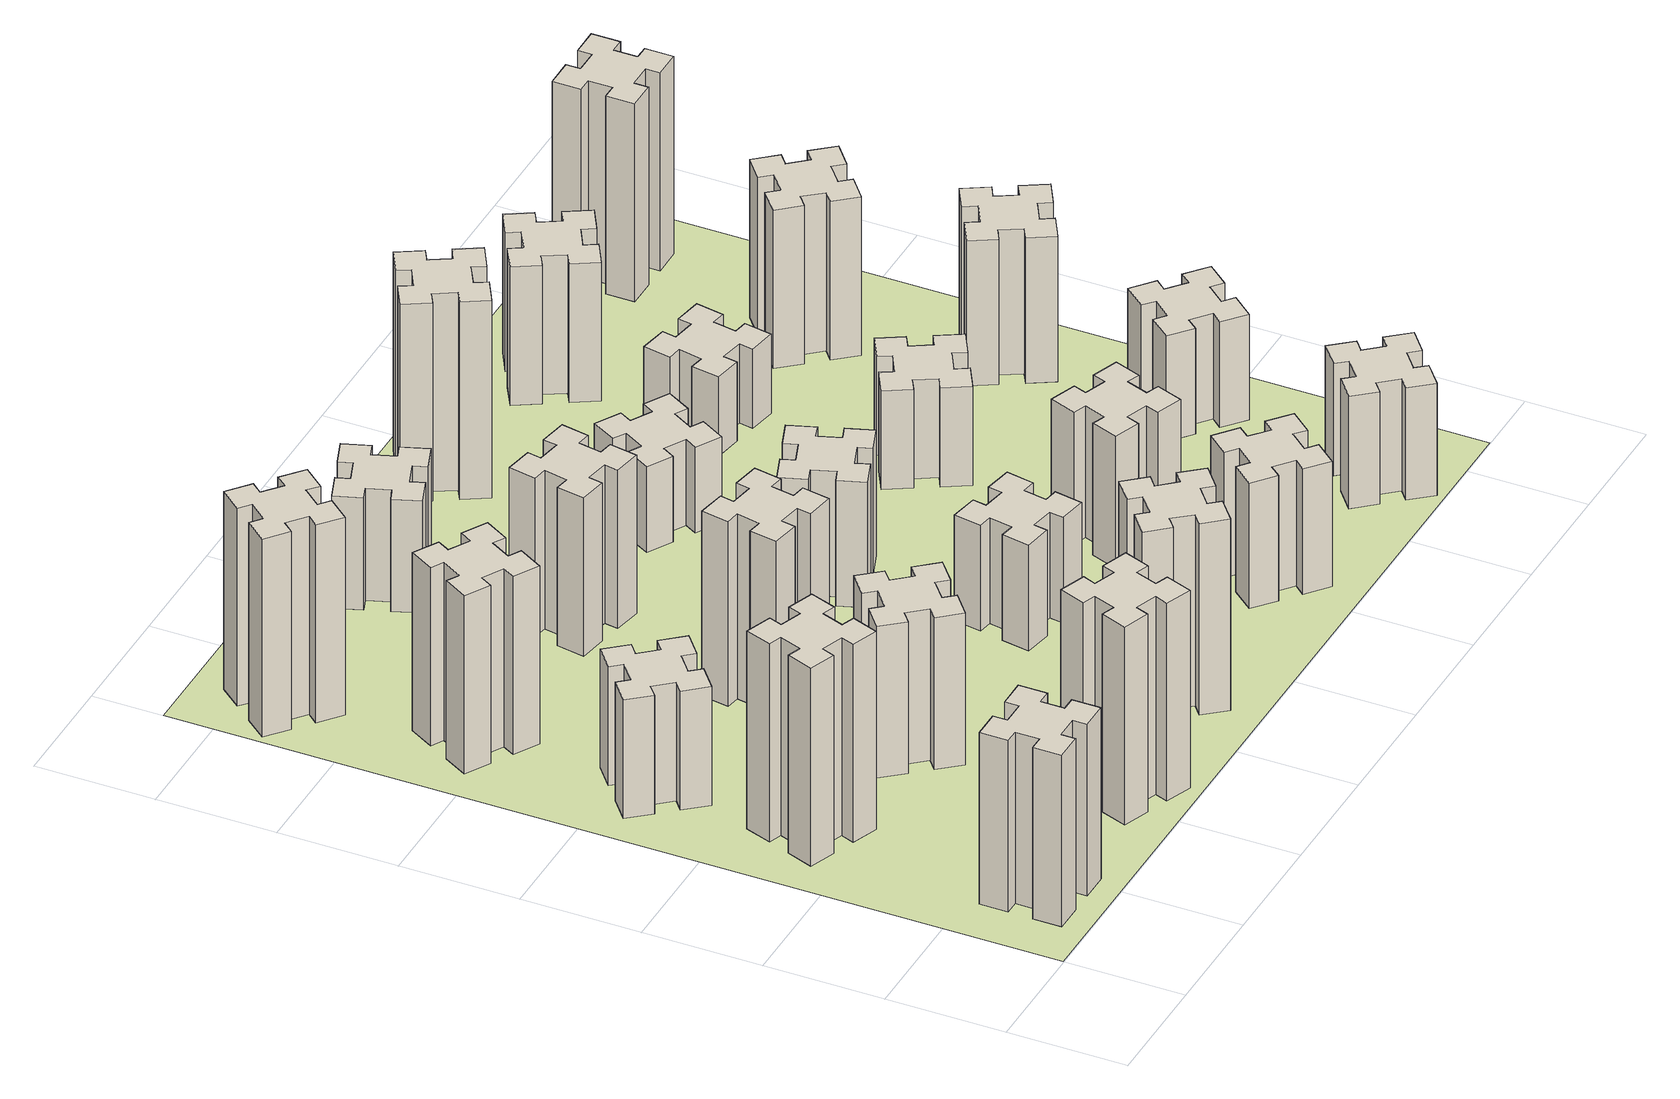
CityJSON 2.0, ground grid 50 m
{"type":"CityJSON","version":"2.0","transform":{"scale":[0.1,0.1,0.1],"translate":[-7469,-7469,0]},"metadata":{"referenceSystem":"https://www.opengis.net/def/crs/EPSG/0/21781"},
"CityObjects":{
"building1":{"type":"Building","attributes":{"class":"1000","function":"1000","usage":"1000","yearOfConstruction":2016,"roofType":"1000","measuredHeight":78,"storeysAboveGround":30,"storeysBelowGround":0},"geometry":[{"type":"Solid","lod":"1","boundaries":[[[[0,1,2,3,4,5,6,7,8,9,10,11,12,13,14,15,16,17,18,19]],[[17,16,20,21]],[[16,15,22,20]],[[15,14,23,22]],[[14,13,24,23]],[[13,12,25,24]],[[12,11,26,25]],[[11,10,27,26]],[[10,9,28,27]],[[9,8,29,28]],[[8,7,30,29]],[[7,6,31,30]],[[6,5,32,31]],[[5,4,33,32]],[[4,3,34,33]],[[3,2,35,34]],[[2,1,36,35]],[[1,0,37,36]],[[0,19,38,37]],[[19,18,39,38]],[[18,17,21,39]],[[24,25,26,27,28,29,30,31,32,33,34,35,36,37,38,39,21,20,22,23]]]]}]},
"building2":{"type":"Building","attributes":{"class":"1000","function":"1000","usage":"1000","yearOfConstruction":2016,"roofType":"1000","measuredHeight":90,"storeysAboveGround":30,"storeysBelowGround":0},"geometry":[{"type":"Solid","lod":"1","boundaries":[[[[40,41,42,43,44,45,46,47,48,49,50,51,52,53,54,55,56,57,58,59]],[[57,56,60,61]],[[56,55,62,60]],[[55,54,63,62]],[[54,53,64,63]],[[53,52,65,64]],[[52,51,66,65]],[[51,50,67,66]],[[50,49,68,67]],[[49,48,69,68]],[[48,47,70,69]],[[47,46,71,70]],[[46,45,72,71]],[[45,44,73,72]],[[44,43,74,73]],[[43,42,75,74]],[[42,41,76,75]],[[41,40,77,76]],[[40,59,78,77]],[[59,58,79,78]],[[58,57,61,79]],[[64,65,66,67,68,69,70,71,72,73,74,75,76,77,78,79,61,60,62,63]]]]}]},
"building3":{"type":"Building","attributes":{"class":"1000","function":"1000","usage":"1000","yearOfConstruction":2016,"roofType":"1000","measuredHeight":54,"storeysAboveGround":30,"storeysBelowGround":0},"geometry":[{"type":"Solid","lod":"1","boundaries":[[[[80,81,82,83,84,85,86,87,88,89,90,91,92,93,94,95,96,97,98,99]],[[97,96,100,101]],[[96,95,102,100]],[[95,94,103,102]],[[94,93,104,103]],[[93,92,105,104]],[[92,91,106,105]],[[91,90,107,106]],[[90,89,108,107]],[[89,88,109,108]],[[88,87,110,109]],[[87,86,111,110]],[[86,85,112,111]],[[85,84,113,112]],[[84,83,114,113]],[[83,82,115,114]],[[82,81,116,115]],[[81,80,117,116]],[[80,99,118,117]],[[99,98,119,118]],[[98,97,101,119]],[[104,105,106,107,108,109,110,111,112,113,114,115,116,117,118,119,101,100,102,103]]]]}]},
"building4":{"type":"Building","attributes":{"class":"1000","function":"1000","usage":"1000","yearOfConstruction":2016,"roofType":"1000","measuredHeight":81,"storeysAboveGround":30,"storeysBelowGround":0},"geometry":[{"type":"Solid","lod":"1","boundaries":[[[[120,121,122,123,124,125,126,127,128,129,130,131,132,133,134,135,136,137,138,139]],[[137,136,140,141]],[[136,135,142,140]],[[135,134,143,142]],[[134,133,144,143]],[[133,132,145,144]],[[132,131,146,145]],[[131,130,147,146]],[[130,129,148,147]],[[129,128,149,148]],[[128,127,150,149]],[[127,126,151,150]],[[126,125,152,151]],[[125,124,153,152]],[[124,123,154,153]],[[123,122,155,154]],[[122,121,156,155]],[[121,120,157,156]],[[120,139,158,157]],[[139,138,159,158]],[[138,137,141,159]],[[144,145,146,147,148,149,150,151,152,153,154,155,156,157,158,159,141,140,142,143]]]]}]},
"building5":{"type":"Building","attributes":{"class":"1000","function":"1000","usage":"1000","yearOfConstruction":2016,"roofType":"1000","measuredHeight":90,"storeysAboveGround":30,"storeysBelowGround":0},"geometry":[{"type":"Solid","lod":"1","boundaries":[[[[160,161,162,163,164,165,166,167,168,169,170,171,172,173,174,175,176,177,178,179]],[[177,176,180,181]],[[176,175,182,180]],[[175,174,183,182]],[[174,173,184,183]],[[173,172,185,184]],[[172,171,186,185]],[[171,170,187,186]],[[170,169,188,187]],[[169,168,189,188]],[[168,167,190,189]],[[167,166,191,190]],[[166,165,192,191]],[[165,164,193,192]],[[164,163,194,193]],[[163,162,195,194]],[[162,161,196,195]],[[161,160,197,196]],[[160,179,198,197]],[[179,178,199,198]],[[178,177,181,199]],[[184,185,186,187,188,189,190,191,192,193,194,195,196,197,198,199,181,180,182,183]]]]}]},
"building6":{"type":"Building","attributes":{"class":"1000","function":"1000","usage":"1000","yearOfConstruction":2016,"roofType":"1000","measuredHeight":90,"storeysAboveGround":30,"storeysBelowGround":0},"geometry":[{"type":"Solid","lod":"1","boundaries":[[[[200,201,202,203,204,205,206,207,208,209,210,211,212,213,214,215,216,217,218,219]],[[217,216,220,221]],[[216,215,222,220]],[[215,214,223,222]],[[214,213,224,223]],[[213,212,225,224]],[[212,211,226,225]],[[211,210,227,226]],[[210,209,228,227]],[[209,208,229,228]],[[208,207,230,229]],[[207,206,231,230]],[[206,205,232,231]],[[205,204,233,232]],[[204,203,234,233]],[[203,202,235,234]],[[202,201,236,235]],[[201,200,237,236]],[[200,219,238,237]],[[219,218,239,238]],[[218,217,221,239]],[[224,225,226,227,228,229,230,231,232,233,234,235,236,237,238,239,221,220,222,223]]]]}]},
"building7":{"type":"Building","attributes":{"class":"1000","function":"1000","usage":"1000","yearOfConstruction":2016,"roofType":"1000","measuredHeight":69,"storeysAboveGround":30,"storeysBelowGround":0},"geometry":[{"type":"Solid","lod":"1","boundaries":[[[[240,241,242,243,244,245,246,247,248,249,250,251,252,253,254,255,256,257,258,259]],[[257,256,260,261]],[[256,255,262,260]],[[255,254,263,262]],[[254,253,264,263]],[[253,252,265,264]],[[252,251,266,265]],[[251,250,267,266]],[[250,249,268,267]],[[249,248,269,268]],[[248,247,270,269]],[[247,246,271,270]],[[246,245,272,271]],[[245,244,273,272]],[[244,243,274,273]],[[243,242,275,274]],[[242,241,276,275]],[[241,240,277,276]],[[240,259,278,277]],[[259,258,279,278]],[[258,257,261,279]],[[264,265,266,267,268,269,270,271,272,273,274,275,276,277,278,279,261,260,262,263]]]]}]},
"building8":{"type":"Building","attributes":{"class":"1000","function":"1000","usage":"1000","yearOfConstruction":2016,"roofType":"1000","measuredHeight":84,"storeysAboveGround":30,"storeysBelowGround":0},"geometry":[{"type":"Solid","lod":"1","boundaries":[[[[280,281,282,283,284,285,286,287,288,289,290,291,292,293,294,295,296,297,298,299]],[[297,296,300,301]],[[296,295,302,300]],[[295,294,303,302]],[[294,293,304,303]],[[293,292,305,304]],[[292,291,306,305]],[[291,290,307,306]],[[290,289,308,307]],[[289,288,309,308]],[[288,287,310,309]],[[287,286,311,310]],[[286,285,312,311]],[[285,284,313,312]],[[284,283,314,313]],[[283,282,315,314]],[[282,281,316,315]],[[281,280,317,316]],[[280,299,318,317]],[[299,298,319,318]],[[298,297,301,319]],[[304,305,306,307,308,309,310,311,312,313,314,315,316,317,318,319,301,300,302,303]]]]}]},
"building9":{"type":"Building","attributes":{"class":"1000","function":"1000","usage":"1000","yearOfConstruction":2016,"roofType":"1000","measuredHeight":87,"storeysAboveGround":30,"storeysBelowGround":0},"geometry":[{"type":"Solid","lod":"1","boundaries":[[[[320,321,322,323,324,325,326,327,328,329,330,331,332,333,334,335,336,337,338,339]],[[337,336,340,341]],[[336,335,342,340]],[[335,334,343,342]],[[334,333,344,343]],[[333,332,345,344]],[[332,331,346,345]],[[331,330,347,346]],[[330,329,348,347]],[[329,328,349,348]],[[328,327,350,349]],[[327,326,351,350]],[[326,325,352,351]],[[325,324,353,352]],[[324,323,354,353]],[[323,322,355,354]],[[322,321,356,355]],[[321,320,357,356]],[[320,339,358,357]],[[339,338,359,358]],[[338,337,341,359]],[[344,345,346,347,348,349,350,351,352,353,354,355,356,357,358,359,341,340,342,343]]]]}]},
"building10":{"type":"Building","attributes":{"class":"1000","function":"1000","usage":"1000","yearOfConstruction":2016,"roofType":"1000","measuredHeight":72,"storeysAboveGround":30,"storeysBelowGround":0},"geometry":[{"type":"Solid","lod":"1","boundaries":[[[[360,361,362,363,364,365,366,367,368,369,370,371,372,373,374,375,376,377,378,379]],[[377,376,380,381]],[[376,375,382,380]],[[375,374,383,382]],[[374,373,384,383]],[[373,372,385,384]],[[372,371,386,385]],[[371,370,387,386]],[[370,369,388,387]],[[369,368,389,388]],[[368,367,390,389]],[[367,366,391,390]],[[366,365,392,391]],[[365,364,393,392]],[[364,363,394,393]],[[363,362,395,394]],[[362,361,396,395]],[[361,360,397,396]],[[360,379,398,397]],[[379,378,399,398]],[[378,377,381,399]],[[384,385,386,387,388,389,390,391,392,393,394,395,396,397,398,399,381,380,382,383]]]]}]},
"building11":{"type":"Building","attributes":{"class":"1000","function":"1000","usage":"1000","yearOfConstruction":2016,"roofType":"1000","measuredHeight":51,"storeysAboveGround":30,"storeysBelowGround":0},"geometry":[{"type":"Solid","lod":"1","boundaries":[[[[400,401,402,403,404,405,406,407,408,409,410,411,412,413,414,415,416,417,418,419]],[[417,416,420,421]],[[416,415,422,420]],[[415,414,423,422]],[[414,413,424,423]],[[413,412,425,424]],[[412,411,426,425]],[[411,410,427,426]],[[410,409,428,427]],[[409,408,429,428]],[[408,407,430,429]],[[407,406,431,430]],[[406,405,432,431]],[[405,404,433,432]],[[404,403,434,433]],[[403,402,435,434]],[[402,401,436,435]],[[401,400,437,436]],[[400,419,438,437]],[[419,418,439,438]],[[418,417,421,439]],[[424,425,426,427,428,429,430,431,432,433,434,435,436,437,438,439,421,420,422,423]]]]}]},
"building12":{"type":"Building","attributes":{"class":"1000","function":"1000","usage":"1000","yearOfConstruction":2016,"roofType":"1000","measuredHeight":48,"storeysAboveGround":30,"storeysBelowGround":0},"geometry":[{"type":"Solid","lod":"1","boundaries":[[[[440,441,442,443,444,445,446,447,448,449,450,451,452,453,454,455,456,457,458,459]],[[457,456,460,461]],[[456,455,462,460]],[[455,454,463,462]],[[454,453,464,463]],[[453,452,465,464]],[[452,451,466,465]],[[451,450,467,466]],[[450,449,468,467]],[[449,448,469,468]],[[448,447,470,469]],[[447,446,471,470]],[[446,445,472,471]],[[445,444,473,472]],[[444,443,474,473]],[[443,442,475,474]],[[442,441,476,475]],[[441,440,477,476]],[[440,459,478,477]],[[459,458,479,478]],[[458,457,461,479]],[[464,465,466,467,468,469,470,471,472,473,474,475,476,477,478,479,461,460,462,463]]]]}]},
"building13":{"type":"Building","attributes":{"class":"1000","function":"1000","usage":"1000","yearOfConstruction":2016,"roofType":"1000","measuredHeight":57,"storeysAboveGround":30,"storeysBelowGround":0},"geometry":[{"type":"Solid","lod":"1","boundaries":[[[[480,481,482,483,484,485,486,487,488,489,490,491,492,493,494,495,496,497,498,499]],[[497,496,500,501]],[[496,495,502,500]],[[495,494,503,502]],[[494,493,504,503]],[[493,492,505,504]],[[492,491,506,505]],[[491,490,507,506]],[[490,489,508,507]],[[489,488,509,508]],[[488,487,510,509]],[[487,486,511,510]],[[486,485,512,511]],[[485,484,513,512]],[[484,483,514,513]],[[483,482,515,514]],[[482,481,516,515]],[[481,480,517,516]],[[480,499,518,517]],[[499,498,519,518]],[[498,497,501,519]],[[504,505,506,507,508,509,510,511,512,513,514,515,516,517,518,519,501,500,502,503]]]]}]},
"building14":{"type":"Building","attributes":{"class":"1000","function":"1000","usage":"1000","yearOfConstruction":2016,"roofType":"1000","measuredHeight":57,"storeysAboveGround":30,"storeysBelowGround":0},"geometry":[{"type":"Solid","lod":"1","boundaries":[[[[520,521,522,523,524,525,526,527,528,529,530,531,532,533,534,535,536,537,538,539]],[[537,536,540,541]],[[536,535,542,540]],[[535,534,543,542]],[[534,533,544,543]],[[533,532,545,544]],[[532,531,546,545]],[[531,530,547,546]],[[530,529,548,547]],[[529,528,549,548]],[[528,527,550,549]],[[527,526,551,550]],[[526,525,552,551]],[[525,524,553,552]],[[524,523,554,553]],[[523,522,555,554]],[[522,521,556,555]],[[521,520,557,556]],[[520,539,558,557]],[[539,538,559,558]],[[538,537,541,559]],[[544,545,546,547,548,549,550,551,552,553,554,555,556,557,558,559,541,540,542,543]]]]}]},
"building15":{"type":"Building","attributes":{"class":"1000","function":"1000","usage":"1000","yearOfConstruction":2016,"roofType":"1000","measuredHeight":39,"storeysAboveGround":30,"storeysBelowGround":0},"geometry":[{"type":"Solid","lod":"1","boundaries":[[[[560,561,562,563,564,565,566,567,568,569,570,571,572,573,574,575,576,577,578,579]],[[577,576,580,581]],[[576,575,582,580]],[[575,574,583,582]],[[574,573,584,583]],[[573,572,585,584]],[[572,571,586,585]],[[571,570,587,586]],[[570,569,588,587]],[[569,568,589,588]],[[568,567,590,589]],[[567,566,591,590]],[[566,565,592,591]],[[565,564,593,592]],[[564,563,594,593]],[[563,562,595,594]],[[562,561,596,595]],[[561,560,597,596]],[[560,579,598,597]],[[579,578,599,598]],[[578,577,581,599]],[[584,585,586,587,588,589,590,591,592,593,594,595,596,597,598,599,581,580,582,583]]]]}]},
"building16":{"type":"Building","attributes":{"class":"1000","function":"1000","usage":"1000","yearOfConstruction":2016,"roofType":"1000","measuredHeight":90,"storeysAboveGround":30,"storeysBelowGround":0},"geometry":[{"type":"Solid","lod":"1","boundaries":[[[[600,601,602,603,604,605,606,607,608,609,610,611,612,613,614,615,616,617,618,619]],[[617,616,620,621]],[[616,615,622,620]],[[615,614,623,622]],[[614,613,624,623]],[[613,612,625,624]],[[612,611,626,625]],[[611,610,627,626]],[[610,609,628,627]],[[609,608,629,628]],[[608,607,630,629]],[[607,606,631,630]],[[606,605,632,631]],[[605,604,633,632]],[[604,603,634,633]],[[603,602,635,634]],[[602,601,636,635]],[[601,600,637,636]],[[600,619,638,637]],[[619,618,639,638]],[[618,617,621,639]],[[624,625,626,627,628,629,630,631,632,633,634,635,636,637,638,639,621,620,622,623]]]]}]},
"building17":{"type":"Building","attributes":{"class":"1000","function":"1000","usage":"1000","yearOfConstruction":2016,"roofType":"1000","measuredHeight":60,"storeysAboveGround":30,"storeysBelowGround":0},"geometry":[{"type":"Solid","lod":"1","boundaries":[[[[640,641,642,643,644,645,646,647,648,649,650,651,652,653,654,655,656,657,658,659]],[[657,656,660,661]],[[656,655,662,660]],[[655,654,663,662]],[[654,653,664,663]],[[653,652,665,664]],[[652,651,666,665]],[[651,650,667,666]],[[650,649,668,667]],[[649,648,669,668]],[[648,647,670,669]],[[647,646,671,670]],[[646,645,672,671]],[[645,644,673,672]],[[644,643,674,673]],[[643,642,675,674]],[[642,641,676,675]],[[641,640,677,676]],[[640,659,678,677]],[[659,658,679,678]],[[658,657,661,679]],[[664,665,666,667,668,669,670,671,672,673,674,675,676,677,678,679,661,660,662,663]]]]}]},
"building18":{"type":"Building","attributes":{"class":"1000","function":"1000","usage":"1000","yearOfConstruction":2016,"roofType":"1000","measuredHeight":45,"storeysAboveGround":30,"storeysBelowGround":0},"geometry":[{"type":"Solid","lod":"1","boundaries":[[[[680,681,682,683,684,685,686,687,688,689,690,691,692,693,694,695,696,697,698,699]],[[697,696,700,701]],[[696,695,702,700]],[[695,694,703,702]],[[694,693,704,703]],[[693,692,705,704]],[[692,691,706,705]],[[691,690,707,706]],[[690,689,708,707]],[[689,688,709,708]],[[688,687,710,709]],[[687,686,711,710]],[[686,685,712,711]],[[685,684,713,712]],[[684,683,714,713]],[[683,682,715,714]],[[682,681,716,715]],[[681,680,717,716]],[[680,699,718,717]],[[699,698,719,718]],[[698,697,701,719]],[[704,705,706,707,708,709,710,711,712,713,714,715,716,717,718,719,701,700,702,703]]]]}]},
"building19":{"type":"Building","attributes":{"class":"1000","function":"1000","usage":"1000","yearOfConstruction":2016,"roofType":"1000","measuredHeight":36,"storeysAboveGround":30,"storeysBelowGround":0},"geometry":[{"type":"Solid","lod":"1","boundaries":[[[[720,721,722,723,724,725,726,727,728,729,730,731,732,733,734,735,736,737,738,739]],[[737,736,740,741]],[[736,735,742,740]],[[735,734,743,742]],[[734,733,744,743]],[[733,732,745,744]],[[732,731,746,745]],[[731,730,747,746]],[[730,729,748,747]],[[729,728,749,748]],[[728,727,750,749]],[[727,726,751,750]],[[726,725,752,751]],[[725,724,753,752]],[[724,723,754,753]],[[723,722,755,754]],[[722,721,756,755]],[[721,720,757,756]],[[720,739,758,757]],[[739,738,759,758]],[[738,737,741,759]],[[744,745,746,747,748,749,750,751,752,753,754,755,756,757,758,759,741,740,742,743]]]]}]},
"building20":{"type":"Building","attributes":{"class":"1000","function":"1000","usage":"1000","yearOfConstruction":2016,"roofType":"1000","measuredHeight":51,"storeysAboveGround":30,"storeysBelowGround":0},"geometry":[{"type":"Solid","lod":"1","boundaries":[[[[760,761,762,763,764,765,766,767,768,769,770,771,772,773,774,775,776,777,778,779]],[[777,776,780,781]],[[776,775,782,780]],[[775,774,783,782]],[[774,773,784,783]],[[773,772,785,784]],[[772,771,786,785]],[[771,770,787,786]],[[770,769,788,787]],[[769,768,789,788]],[[768,767,790,789]],[[767,766,791,790]],[[766,765,792,791]],[[765,764,793,792]],[[764,763,794,793]],[[763,762,795,794]],[[762,761,796,795]],[[761,760,797,796]],[[760,779,798,797]],[[779,778,799,798]],[[778,777,781,799]],[[784,785,786,787,788,789,790,791,792,793,794,795,796,797,798,799,781,780,782,783]]]]}]},
"building21":{"type":"Building","attributes":{"class":"1000","function":"1000","usage":"1000","yearOfConstruction":2016,"roofType":"1000","measuredHeight":63,"storeysAboveGround":30,"storeysBelowGround":0},"geometry":[{"type":"Solid","lod":"1","boundaries":[[[[800,801,802,803,804,805,806,807,808,809,810,811,812,813,814,815,816,817,818,819]],[[817,816,820,821]],[[816,815,822,820]],[[815,814,823,822]],[[814,813,824,823]],[[813,812,825,824]],[[812,811,826,825]],[[811,810,827,826]],[[810,809,828,827]],[[809,808,829,828]],[[808,807,830,829]],[[807,806,831,830]],[[806,805,832,831]],[[805,804,833,832]],[[804,803,834,833]],[[803,802,835,834]],[[802,801,836,835]],[[801,800,837,836]],[[800,819,838,837]],[[819,818,839,838]],[[818,817,821,839]],[[824,825,826,827,828,829,830,831,832,833,834,835,836,837,838,839,821,820,822,823]]]]}]},
"building22":{"type":"Building","attributes":{"class":"1000","function":"1000","usage":"1000","yearOfConstruction":2016,"roofType":"1000","measuredHeight":48,"storeysAboveGround":30,"storeysBelowGround":0},"geometry":[{"type":"Solid","lod":"1","boundaries":[[[[840,841,842,843,844,845,846,847,848,849,850,851,852,853,854,855,856,857,858,859]],[[857,856,860,861]],[[856,855,862,860]],[[855,854,863,862]],[[854,853,864,863]],[[853,852,865,864]],[[852,851,866,865]],[[851,850,867,866]],[[850,849,868,867]],[[849,848,869,868]],[[848,847,870,869]],[[847,846,871,870]],[[846,845,872,871]],[[845,844,873,872]],[[844,843,874,873]],[[843,842,875,874]],[[842,841,876,875]],[[841,840,877,876]],[[840,859,878,877]],[[859,858,879,878]],[[858,857,861,879]],[[864,865,866,867,868,869,870,871,872,873,874,875,876,877,878,879,861,860,862,863]]]]}]},
"building23":{"type":"Building","attributes":{"class":"1000","function":"1000","usage":"1000","yearOfConstruction":2016,"roofType":"1000","measuredHeight":66,"storeysAboveGround":30,"storeysBelowGround":0},"geometry":[{"type":"Solid","lod":"1","boundaries":[[[[880,881,882,883,884,885,886,887,888,889,890,891,892,893,894,895,896,897,898,899]],[[897,896,900,901]],[[896,895,902,900]],[[895,894,903,902]],[[894,893,904,903]],[[893,892,905,904]],[[892,891,906,905]],[[891,890,907,906]],[[890,889,908,907]],[[889,888,909,908]],[[888,887,910,909]],[[887,886,911,910]],[[886,885,912,911]],[[885,884,913,912]],[[884,883,914,913]],[[883,882,915,914]],[[882,881,916,915]],[[881,880,917,916]],[[880,899,918,917]],[[899,898,919,918]],[[898,897,901,919]],[[904,905,906,907,908,909,910,911,912,913,914,915,916,917,918,919,901,900,902,903]]]]}]},
"building24":{"type":"Building","attributes":{"class":"1000","function":"1000","usage":"1000","yearOfConstruction":2016,"roofType":"1000","measuredHeight":72,"storeysAboveGround":30,"storeysBelowGround":0},"geometry":[{"type":"Solid","lod":"1","boundaries":[[[[920,921,922,923,924,925,926,927,928,929,930,931,932,933,934,935,936,937,938,939]],[[937,936,940,941]],[[936,935,942,940]],[[935,934,943,942]],[[934,933,944,943]],[[933,932,945,944]],[[932,931,946,945]],[[931,930,947,946]],[[930,929,948,947]],[[929,928,949,948]],[[928,927,950,949]],[[927,926,951,950]],[[926,925,952,951]],[[925,924,953,952]],[[924,923,954,953]],[[923,922,955,954]],[[922,921,956,955]],[[921,920,957,956]],[[920,939,958,957]],[[939,938,959,958]],[[938,937,941,959]],[[944,945,946,947,948,949,950,951,952,953,954,955,956,957,958,959,941,940,942,943]]]]}]},
"building25":{"type":"Building","attributes":{"class":"1000","function":"1000","usage":"1000","yearOfConstruction":2016,"roofType":"1000","measuredHeight":90,"storeysAboveGround":30,"storeysBelowGround":0},"geometry":[{"type":"Solid","lod":"1","boundaries":[[[[960,961,962,963,964,965,966,967,968,969,970,971,972,973,974,975,976,977,978,979]],[[977,976,980,981]],[[976,975,982,980]],[[975,974,983,982]],[[974,973,984,983]],[[973,972,985,984]],[[972,971,986,985]],[[971,970,987,986]],[[970,969,988,987]],[[969,968,989,988]],[[968,967,990,989]],[[967,966,991,990]],[[966,965,992,991]],[[965,964,993,992]],[[964,963,994,993]],[[963,962,995,994]],[[962,961,996,995]],[[961,960,997,996]],[[960,979,998,997]],[[979,978,999,998]],[[978,977,981,999]],[[984,985,986,987,988,989,990,991,992,993,994,995,996,997,998,999,981,980,982,983]]]]}]},
"landuse1":{"type":"LandUse","attributes":{"name":"plot1","function":"1010"},"geometry":[{"type":"MultiSurface","lod":"1","boundaries":[[[1000,1001,1002,1003]]]}]}
},
"vertices":[
[265,325,0],[265,225,0],[205,225,0],[205,105,0],[325,105,0],[325,165,0],[425,165,0],[425,105,0],[545,105,0],[545,225,0],[485,225,0],[485,325,0],[545,325,0],[545,445,0],[425,445,0],[425,385,0],[325,385,0],[325,445,0],[205,445,0],[205,325,0],[325,385,780],[325,445,780],[425,385,780],[425,445,780],[545,445,780],[545,325,780],[485,325,780],[485,225,780],[545,225,780],[545,105,780],[425,105,780],[425,165,780],[325,165,780],[325,105,780],[205,105,780],[205,225,780],[265,225,780],[265,325,780],[205,325,780],[205,445,780],
[460,1302,0],[366,1336,0],[387,1392,0],[274,1433,0],[233,1320,0],[289,1300,0],[255,1206,0],[199,1227,0],[157,1114,0],[270,1073,0],[291,1129,0],[385,1095,0],[364,1039,0],[477,997,0],[518,1110,0],[462,1131,0],[496,1225,0],[552,1204,0],[593,1317,0],[480,1358,0],[496,1225,900],[552,1204,900],[462,1131,900],[518,1110,900],[477,997,900],[364,1039,900],[385,1095,900],[291,1129,900],[270,1073,900],[157,1114,900],[199,1227,900],[255,1206,900],[289,1300,900],[233,1320,900],[274,1433,900],[387,1392,900],[366,1336,900],[460,1302,900],[480,1358,900],[593,1317,900],
[492,1888,0],[427,1964,0],[473,2003,0],[396,2095,0],[304,2018,0],[343,1972,0],[266,1907,0],[228,1953,0],[136,1876,0],[213,1784,0],[259,1823,0],[323,1746,0],[277,1708,0],[354,1616,0],[446,1693,0],[408,1739,0],[484,1803,0],[523,1757,0],[615,1834,0],[538,1926,0],[484,1803,540],[523,1757,540],[408,1739,540],[446,1693,540],[354,1616,540],[277,1708,540],[323,1746,540],[259,1823,540],[213,1784,540],[136,1876,540],[228,1953,540],[266,1907,540],[343,1972,540],[304,2018,540],[396,2095,540],[473,2003,540],[427,1964,540],[492,1888,540],[538,1926,540],[615,1834,540],
[446,2497,0],[496,2584,0],[548,2554,0],[608,2658,0],[504,2718,0],[474,2666,0],[387,2716,0],[417,2768,0],[313,2828,0],[253,2724,0],[305,2694,0],[255,2607,0],[203,2637,0],[143,2533,0],[247,2473,0],[277,2525,0],[364,2475,0],[334,2423,0],[438,2363,0],[498,2467,0],[364,2475,810],[334,2423,810],[277,2525,810],[247,2473,810],[143,2533,810],[203,2637,810],[255,2607,810],[305,2694,810],[253,2724,810],[313,2828,810],[417,2768,810],[387,2716,810],[474,2666,810],[504,2718,810],[608,2658,810],[548,2554,810],[496,2584,810],[446,2497,810],[498,2467,810],[438,2363,810],
[1029,360,0],[995,266,0],[939,287,0],[897,174,0],[1010,133,0],[1031,189,0],[1125,155,0],[1104,99,0],[1217,57,0],[1258,170,0],[1202,191,0],[1236,285,0],[1292,264,0],[1333,377,0],[1220,418,0],[1200,362,0],[1106,396,0],[1127,452,0],[1014,493,0],[973,380,0],[1106,396,900],[1127,452,900],[1200,362,900],[1220,418,900],[1333,377,900],[1292,264,900],[1236,285,900],[1202,191,900],[1258,170,900],[1217,57,900],[1104,99,900],[1125,155,900],[1031,189,900],[1010,133,900],[897,174,900],[939,287,900],[995,266,900],[1029,360,900],[973,380,900],[1014,493,900],
[384,3387,0],[308,3452,0],[346,3498,0],[254,3575,0],[177,3483,0],[223,3444,0],[159,3368,0],[113,3406,0],[36,3314,0],[128,3237,0],[166,3283,0],[243,3219,0],[204,3173,0],[296,3096,0],[373,3188,0],[327,3226,0],[392,3303,0],[438,3264,0],[515,3356,0],[423,3433,0],[392,3303,900],[438,3264,900],[327,3226,900],[373,3188,900],[296,3096,900],[204,3173,900],[243,3219,900],[166,3283,900],[128,3237,900],[36,3314,900],[113,3406,900],[159,3368,900],[223,3444,900],[177,3483,900],[254,3575,900],[346,3498,900],[308,3452,900],[384,3387,900],[423,3433,900],[515,3356,900],
[1048,999,0],[1124,1063,0],[1163,1017,0],[1255,1094,0],[1178,1186,0],[1132,1148,0],[1067,1224,0],[1113,1263,0],[1036,1355,0],[944,1278,0],[983,1232,0],[906,1167,0],[868,1213,0],[776,1136,0],[853,1044,0],[899,1083,0],[963,1006,0],[917,968,0],[994,876,0],[1086,953,0],[963,1006,690],[917,968,690],[899,1083,690],[853,1044,690],[776,1136,690],[868,1213,690],[906,1167,690],[983,1232,690],[944,1278,690],[1036,1355,690],[1113,1263,690],[1067,1224,690],[1132,1148,690],[1178,1186,690],[1255,1094,690],[1163,1017,690],[1124,1063,690],[1048,999,690],[1086,953,690],[994,876,690],
[1047,1656,0],[1145,1638,0],[1135,1579,0],[1253,1558,0],[1274,1677,0],[1215,1687,0],[1232,1785,0],[1291,1775,0],[1312,1893,0],[1194,1914,0],[1184,1855,0],[1085,1872,0],[1096,1931,0],[977,1952,0],[957,1834,0],[1016,1824,0],[998,1725,0],[939,1736,0],[918,1617,0],[1037,1597,0],[998,1725,840],[939,1736,840],[1016,1824,840],[957,1834,840],[977,1952,840],[1096,1931,840],[1085,1872,840],[1184,1855,840],[1194,1914,840],[1312,1893,840],[1291,1775,840],[1232,1785,840],[1215,1687,840],[1274,1677,840],[1253,1558,840],[1135,1579,840],[1145,1638,840],[1047,1656,840],[1037,1597,840],[918,1617,840],
[1639,343,0],[1703,266,0],[1657,228,0],[1734,136,0],[1826,213,0],[1788,259,0],[1864,323,0],[1903,277,0],[1995,354,0],[1918,446,0],[1872,408,0],[1807,484,0],[1853,523,0],[1776,615,0],[1684,538,0],[1723,492,0],[1646,427,0],[1608,473,0],[1516,396,0],[1593,304,0],[1646,427,870],[1608,473,870],[1723,492,870],[1684,538,870],[1776,615,870],[1853,523,870],[1807,484,870],[1872,408,870],[1918,446,870],[1995,354,870],[1903,277,870],[1864,323,870],[1788,259,870],[1826,213,870],[1734,136,870],[1657,228,870],[1703,266,870],[1639,343,870],[1593,304,870],[1516,396,870],
[1315,2527,0],[1332,2625,0],[1391,2615,0],[1412,2733,0],[1294,2754,0],[1284,2695,0],[1185,2712,0],[1196,2771,0],[1077,2792,0],[1057,2674,0],[1116,2664,0],[1098,2565,0],[1039,2576,0],[1018,2457,0],[1137,2437,0],[1147,2496,0],[1245,2478,0],[1235,2419,0],[1353,2398,0],[1374,2517,0],[1245,2478,720],[1235,2419,720],[1147,2496,720],[1137,2437,720],[1018,2457,720],[1039,2576,720],[1098,2565,720],[1116,2664,720],[1057,2674,720],[1077,2792,720],[1196,2771,720],[1185,2712,720],[1284,2695,720],[1294,2754,720],[1412,2733,720],[1391,2615,720],[1332,2625,720],[1315,2527,720],[1374,2517,720],[1353,2398,720],
[1125,3456,0],[1031,3422,0],[1010,3478,0],[897,3437,0],[939,3324,0],[995,3345,0],[1029,3251,0],[973,3230,0],[1014,3117,0],[1127,3159,0],[1106,3215,0],[1200,3249,0],[1220,3193,0],[1333,3234,0],[1292,3347,0],[1236,3326,0],[1202,3420,0],[1258,3440,0],[1217,3553,0],[1104,3512,0],[1202,3420,510],[1258,3440,510],[1236,3326,510],[1292,3347,510],[1333,3234,510],[1220,3193,510],[1200,3249,510],[1106,3215,510],[1127,3159,510],[1014,3117,510],[973,3230,510],[1029,3251,510],[995,3345,510],[939,3324,510],[897,3437,510],[1010,3478,510],[1031,3422,510],[1125,3456,510],[1104,3512,510],[1217,3553,510],
[2055,1047,0],[2072,1145,0],[2131,1135,0],[2152,1253,0],[2034,1274,0],[2024,1215,0],[1925,1232,0],[1936,1291,0],[1817,1312,0],[1797,1194,0],[1856,1184,0],[1838,1085,0],[1779,1096,0],[1758,977,0],[1877,957,0],[1887,1016,0],[1985,998,0],[1975,939,0],[2093,918,0],[2114,1037,0],[1985,998,480],[1975,939,480],[1887,1016,480],[1877,957,480],[1758,977,480],[1779,1096,480],[1838,1085,480],[1856,1184,480],[1797,1194,480],[1817,1312,480],[1936,1291,480],[1925,1232,480],[2024,1215,480],[2034,1274,480],[2152,1253,480],[2131,1135,480],[2072,1145,480],[2055,1047,480],[2114,1037,480],[2093,918,480],
[1846,1735,0],[1940,1769,0],[1960,1713,0],[2073,1754,0],[2032,1867,0],[1976,1846,0],[1942,1940,0],[1998,1960,0],[1957,2073,0],[1844,2032,0],[1865,1976,0],[1771,1942,0],[1750,1998,0],[1637,1957,0],[1679,1844,0],[1735,1865,0],[1769,1771,0],[1713,1750,0],[1754,1637,0],[1867,1679,0],[1769,1771,570],[1713,1750,570],[1735,1865,570],[1679,1844,570],[1637,1957,570],[1750,1998,570],[1771,1942,570],[1865,1976,570],[1844,2032,570],[1957,2073,570],[1998,1960,570],[1942,1940,570],[1976,1846,570],[2032,1867,570],[2073,1754,570],[1960,1713,570],[1940,1769,570],[1846,1735,570],[1867,1679,570],[1754,1637,570],
[2486,323,0],[2563,259,0],[2524,213,0],[2616,136,0],[2693,228,0],[2647,266,0],[2712,343,0],[2758,304,0],[2835,396,0],[2743,473,0],[2704,427,0],[2628,492,0],[2666,538,0],[2574,615,0],[2497,523,0],[2543,484,0],[2479,408,0],[2433,446,0],[2356,354,0],[2448,277,0],[2479,408,570],[2433,446,570],[2543,484,570],[2497,523,570],[2574,615,570],[2666,538,570],[2628,492,570],[2704,427,570],[2743,473,570],[2835,396,570],[2758,304,570],[2712,343,570],[2647,266,570],[2693,228,570],[2616,136,570],[2524,213,570],[2563,259,570],[2486,323,570],[2448,277,570],[2356,354,570],
[2026,2497,0],[2076,2584,0],[2128,2554,0],[2188,2658,0],[2084,2718,0],[2054,2666,0],[1967,2716,0],[1997,2768,0],[1893,2828,0],[1833,2724,0],[1885,2694,0],[1835,2607,0],[1783,2637,0],[1723,2533,0],[1827,2473,0],[1857,2525,0],[1944,2475,0],[1914,2423,0],[2018,2363,0],[2078,2467,0],[1944,2475,390],[1914,2423,390],[1857,2525,390],[1827,2473,390],[1723,2533,390],[1783,2637,390],[1835,2607,390],[1885,2694,390],[1833,2724,390],[1893,2828,390],[1997,2768,390],[1967,2716,390],[2054,2666,390],[2084,2718,390],[2188,2658,390],[2128,2554,390],[2076,2584,390],[2026,2497,390],[2078,2467,390],[2018,2363,390],
[1844,3556,0],[1757,3506,0],[1727,3558,0],[1623,3498,0],[1683,3394,0],[1735,3424,0],[1785,3337,0],[1733,3307,0],[1793,3203,0],[1897,3263,0],[1867,3315,0],[1954,3365,0],[1984,3313,0],[2088,3373,0],[2028,3477,0],[1976,3447,0],[1926,3534,0],[1978,3564,0],[1918,3668,0],[1814,3608,0],[1926,3534,900],[1978,3564,900],[1976,3447,900],[2028,3477,900],[2088,3373,900],[1984,3313,900],[1954,3365,900],[1867,3315,900],[1897,3263,900],[1793,3203,900],[1733,3307,900],[1785,3337,900],[1735,3424,900],[1683,3394,900],[1623,3498,900],[1727,3558,900],[1757,3506,900],[1844,3556,900],[1814,3608,900],[1918,3668,900],
[2682,931,0],[2716,1025,0],[2772,1004,0],[2813,1117,0],[2700,1158,0],[2680,1102,0],[2586,1136,0],[2607,1192,0],[2494,1233,0],[2453,1120,0],[2509,1100,0],[2475,1006,0],[2419,1027,0],[2377,914,0],[2490,873,0],[2511,929,0],[2605,895,0],[2584,839,0],[2697,797,0],[2738,910,0],[2605,895,600],[2584,839,600],[2511,929,600],[2490,873,600],[2377,914,600],[2419,1027,600],[2475,1006,600],[2509,1100,600],[2453,1120,600],[2494,1233,600],[2607,1192,600],[2586,1136,600],[2680,1102,600],[2700,1158,600],[2813,1117,600],[2772,1004,600],[2716,1025,600],[2682,931,600],[2738,910,600],[2697,797,600],
[2575,1844,0],[2625,1757,0],[2573,1727,0],[2633,1623,0],[2737,1683,0],[2707,1735,0],[2794,1785,0],[2824,1733,0],[2928,1793,0],[2868,1897,0],[2816,1867,0],[2766,1954,0],[2818,1984,0],[2758,2088,0],[2654,2028,0],[2684,1976,0],[2597,1926,0],[2567,1978,0],[2463,1918,0],[2523,1814,0],[2597,1926,450],[2567,1978,450],[2684,1976,450],[2654,2028,450],[2758,2088,450],[2818,1984,450],[2766,1954,450],[2816,1867,450],[2868,1897,450],[2928,1793,450],[2824,1733,450],[2794,1785,450],[2707,1735,450],[2737,1683,450],[2633,1623,450],[2573,1727,450],[2625,1757,450],[2575,1844,450],[2523,1814,450],[2463,1918,450],
[2664,2795,0],[2565,2812,0],[2576,2871,0],[2457,2892,0],[2437,2774,0],[2496,2764,0],[2478,2665,0],[2419,2676,0],[2398,2557,0],[2517,2537,0],[2527,2596,0],[2625,2578,0],[2615,2519,0],[2733,2498,0],[2754,2617,0],[2695,2627,0],[2712,2725,0],[2771,2715,0],[2792,2833,0],[2674,2854,0],[2712,2725,360],[2771,2715,360],[2695,2627,360],[2754,2617,360],[2733,2498,360],[2615,2519,360],[2625,2578,360],[2527,2596,360],[2517,2537,360],[2398,2557,360],[2419,2676,360],[2478,2665,360],[2496,2764,360],[2437,2774,360],[2457,2892,360],[2576,2871,360],[2565,2812,360],[2664,2795,360],[2674,2854,360],[2792,2833,360],
[3368,159,0],[3444,223,0],[3483,177,0],[3575,254,0],[3498,346,0],[3452,308,0],[3387,384,0],[3433,423,0],[3356,515,0],[3264,438,0],[3303,392,0],[3226,327,0],[3188,373,0],[3096,296,0],[3173,204,0],[3219,243,0],[3283,166,0],[3237,128,0],[3314,36,0],[3406,113,0],[3283,166,510],[3237,128,510],[3219,243,510],[3173,204,510],[3096,296,510],[3188,373,510],[3226,327,510],[3303,392,510],[3264,438,510],[3356,515,510],[3433,423,510],[3387,384,510],[3452,308,510],[3498,346,510],[3575,254,510],[3483,177,510],[3444,223,510],[3368,159,510],[3406,113,510],[3314,36,510],
[2716,3347,0],[2666,3434,0],[2718,3464,0],[2658,3568,0],[2554,3508,0],[2584,3456,0],[2497,3406,0],[2467,3458,0],[2363,3398,0],[2423,3294,0],[2475,3324,0],[2525,3237,0],[2473,3207,0],[2533,3103,0],[2637,3163,0],[2607,3215,0],[2694,3265,0],[2724,3213,0],[2828,3273,0],[2768,3377,0],[2694,3265,630],[2724,3213,630],[2607,3215,630],[2637,3163,630],[2533,3103,630],[2473,3207,630],[2525,3237,630],[2475,3324,630],[2423,3294,630],[2363,3398,630],[2467,3458,630],[2497,3406,630],[2584,3456,630],[2554,3508,630],[2658,3568,630],[2718,3464,630],[2666,3434,630],[2716,3347,630],[2768,3377,630],[2828,3273,630],
[3487,1006,0],[3552,1083,0],[3598,1044,0],[3675,1136,0],[3583,1213,0],[3544,1167,0],[3468,1232,0],[3506,1278,0],[3414,1355,0],[3337,1263,0],[3383,1224,0],[3319,1148,0],[3273,1186,0],[3196,1094,0],[3288,1017,0],[3326,1063,0],[3403,999,0],[3364,953,0],[3456,876,0],[3533,968,0],[3403,999,480],[3364,953,480],[3326,1063,480],[3288,1017,480],[3196,1094,480],[3273,1186,480],[3319,1148,480],[3383,1224,480],[3337,1263,480],[3414,1355,480],[3506,1278,480],[3468,1232,480],[3544,1167,480],[3583,1213,480],[3675,1136,480],[3598,1044,480],[3552,1083,480],[3487,1006,480],[3533,968,480],[3456,876,480],
[3556,1867,0],[3506,1954,0],[3558,1984,0],[3498,2088,0],[3394,2028,0],[3424,1976,0],[3337,1926,0],[3307,1978,0],[3203,1918,0],[3263,1814,0],[3315,1844,0],[3365,1757,0],[3313,1727,0],[3373,1623,0],[3477,1683,0],[3447,1735,0],[3534,1785,0],[3564,1733,0],[3668,1793,0],[3608,1897,0],[3534,1785,660],[3564,1733,660],[3447,1735,660],[3477,1683,660],[3373,1623,660],[3313,1727,660],[3365,1757,660],[3315,1844,660],[3263,1814,660],[3203,1918,660],[3307,1978,660],[3337,1926,660],[3424,1976,660],[3394,2028,660],[3498,2088,660],[3558,1984,660],[3506,1954,660],[3556,1867,660],[3608,1897,660],[3668,1793,660],
[3119,2563,0],[3183,2486,0],[3137,2448,0],[3214,2356,0],[3306,2433,0],[3268,2479,0],[3344,2543,0],[3383,2497,0],[3475,2574,0],[3398,2666,0],[3352,2628,0],[3287,2704,0],[3333,2743,0],[3256,2835,0],[3164,2758,0],[3203,2712,0],[3126,2647,0],[3088,2693,0],[2996,2616,0],[3073,2524,0],[3126,2647,720],[3088,2693,720],[3203,2712,720],[3164,2758,720],[3256,2835,720],[3333,2743,720],[3287,2704,720],[3352,2628,720],[3398,2666,720],[3475,2574,720],[3383,2497,720],[3344,2543,720],[3268,2479,720],[3306,2433,720],[3214,2356,720],[3137,2448,720],[3183,2486,720],[3119,2563,720],[3073,2524,720],[2996,2616,720],
[3285,3325,0],[3385,3325,0],[3385,3265,0],[3505,3265,0],[3505,3385,0],[3445,3385,0],[3445,3485,0],[3505,3485,0],[3505,3605,0],[3385,3605,0],[3385,3545,0],[3285,3545,0],[3285,3605,0],[3165,3605,0],[3165,3485,0],[3225,3485,0],[3225,3385,0],[3165,3385,0],[3165,3265,0],[3285,3265,0],[3225,3385,900],[3165,3385,900],[3225,3485,900],[3165,3485,900],[3165,3605,900],[3285,3605,900],[3285,3545,900],[3385,3545,900],[3385,3605,900],[3505,3605,900],[3505,3485,900],[3445,3485,900],[3445,3385,900],[3505,3385,900],[3505,3265,900],[3385,3265,900],[3385,3325,900],[3285,3325,900],[3285,3265,900],[3165,3265,900],
[5,3705,0],[3705,3705,0],[3705,5,0],[5,5,0]
]}
